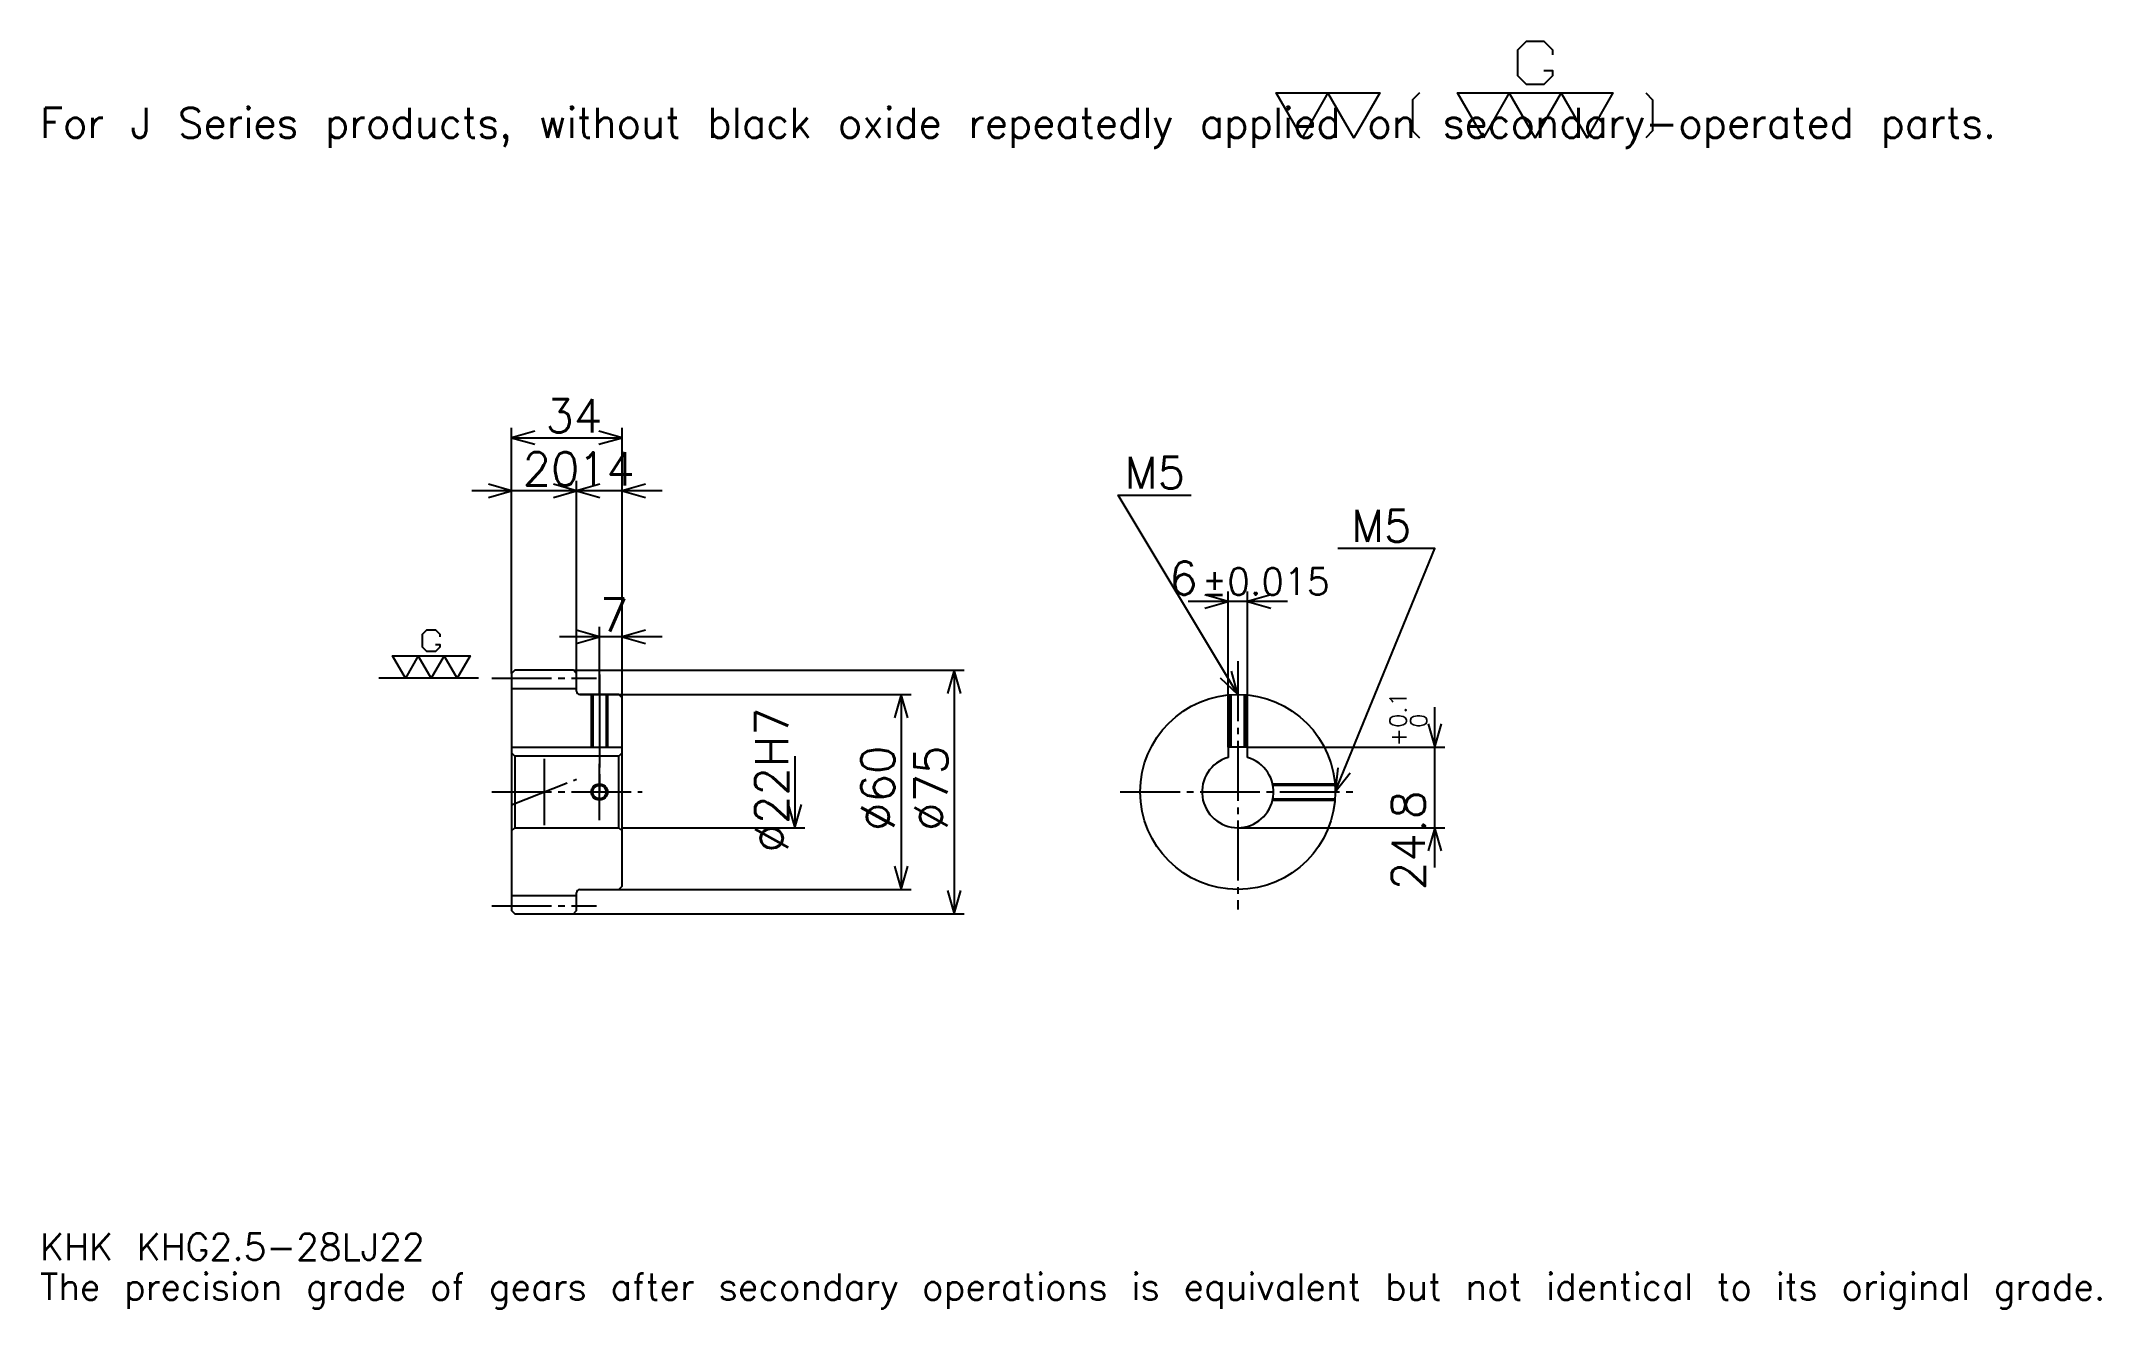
# Model space of a CAD drawing. Extents: x 21 to 654, y 7 to 398.
import ezdxf

# ---------------------------------------------------------------- set-up
doc = ezdxf.new("R2010")
doc.units = 0
doc.linetypes.add('DASHDOT', pattern=[24.521738, 18.391304, -2.043478, 2.043478, -2.043478])
doc.layers.get('0').update_dxf_attribs({"linetype": 'CONTINUOUS'})
doc.layers.add('DASHDOT', color=6, linetype='DASHDOT')
doc.styles.add('KANJI', font='TXT', dxfattribs={"bigfont": 'BIGFONT'})

msp = doc.modelspace()

# ---------------------------------------------------------------- linework, layer by layer
at = {"color": 5}
for p, q in [((165.521729, 204.043488), (165.521729, 278.630432)), ((165.521729, 275.565216), (199.521729, 275.565216)), ((199.521729, 204.043488), (199.521729, 278.630432)), ((185.521729, 204.043488), (185.521729, 262.282623)), ((197.782593, 259.217407), (153.260864, 259.217407)), ((211.782593, 259.217407), (173.260864, 259.217407)), ((385.913025, 180.343491), (385.913025, 228.217407)), ((391.913025, 180.343491), (391.913025, 228.217407)), ((404.173889, 225.152191), (373.652161, 225.152191)), ((192.521729, 204.043488), (192.521729, 217.326096)), ((211.782593, 214.26088), (180.260864, 214.26088)), ((165.521729, 203.043488), (165.521729, 204.043488)), ((184.521729, 204.043488), (199.521729, 204.043488)), ((185.521729, 203.043488), (185.521729, 204.043488)), ((192.521729, 196.543488), (192.521729, 204.043488)), ((192.521729, 196.543488), (192.521729, 204.043488)), ((199.521729, 204.043488), (304.760864, 204.043488)), ((199.521729, 195.543488), (199.521729, 204.043488)), ((301.695648, 204.043488), (301.695648, 129.043488)), ((186.521729, 196.543488), (199.521729, 196.543488)), ((199.521729, 196.543488), (288.413025, 196.543488)), ((285.347809, 196.543488), (285.347809, 136.543488)), ((449.565216, 143.282623), (449.565216, 192.604355)), ((252.652161, 177.543488), (252.652161, 155.543488)), ((391.913025, 180.343491), (452.630432, 180.343491)), ((199.521729, 155.543488), (255.717377, 155.543488)), ((388.913025, 155.543488), (452.630432, 155.543488)), ((186.521729, 136.543488), (199.521729, 136.543488)), ((199.521729, 136.543488), (288.413025, 136.543488)), ((184.521729, 129.043488), (199.521729, 129.043488)), ((199.521729, 129.043488), (304.760864, 129.043488))]:
    msp.add_line(p, q, dxfattribs=at)
at = {"color": 7}
for p, q in [((155.304337, 201.543488), (124.652161, 201.543488)), ((175.521729, 176.76088), (175.521729, 156.326096))]:
    msp.add_line(p, q, dxfattribs=at)
at = {"color": 4}
for p, q in [((165.521729, 198.418488), (185.521729, 198.418488)), ((165.521729, 180.343491), (199.521729, 180.343491)), ((166.521729, 177.543488), (166.521729, 155.543488)), ((198.521729, 177.543488), (199.521729, 178.543488)), ((198.521729, 155.543488), (199.521729, 154.543488)), ((165.521729, 134.668488), (185.521729, 134.668488))]:
    msp.add_line(p, q, dxfattribs=at)
at = {"color": 7}
for points in [[(483.078247, 388.546936), (485.734772, 388.546936), (485.734772, 386.953033), (483.078247, 384.296509), (477.765198, 384.296509), (475.108704, 386.953033), (475.108704, 394.922607), (477.765198, 397.579132), (483.078247, 397.579132), (485.734772, 394.922607), (485.734772, 393.328674)], [(408.695648, 367.82608), (400.726074, 381.639984), (432.60434, 381.639984), (424.634766, 367.82608), (416.665222, 381.639984), (408.695648, 367.82608)], [(444.824341, 381.639984), (442.699127, 379.514771), (442.699127, 369.951294), (444.824341, 367.82608)], [(464.482605, 367.82608), (456.513031, 381.639984), (504.330444, 381.639984), (496.36087, 367.82608), (488.391296, 381.639984), (480.421753, 367.82608), (472.452179, 381.639984), (464.482605, 367.82608)], [(514.425232, 381.639984), (516.550415, 379.514771), (516.550415, 369.951294), (514.425232, 367.82608)], [(142.123901, 211.903931), (143.452164, 211.903931), (143.452164, 211.106964), (142.123901, 209.778702), (139.467377, 209.778702), (138.139114, 211.106964), (138.139114, 215.091751), (139.467377, 216.420013), (142.123901, 216.420013), (143.452164, 215.091751), (143.452164, 214.2948)], [(132.82608, 201.543488), (128.841293, 208.450439), (152.749985, 208.450439), (148.765213, 201.543488), (144.780426, 208.450439), (140.795639, 201.543488), (136.810852, 208.450439), (132.82608, 201.543488)]]:
    msp.add_lwpolyline(points, dxfattribs=at)
at = {"color": 5}
for points in [[(172.673904, 277.608704), (165.521729, 275.565216), (172.673904, 273.521729)], [(192.369553, 273.521729), (199.521729, 275.565216), (192.369553, 277.608704)], [(158.369553, 257.17392), (165.521729, 259.217407), (158.369553, 261.260864)], [(178.369553, 257.17392), (185.521729, 259.217407), (178.369553, 261.260864)], [(192.673904, 261.260864), (185.521729, 259.217407), (192.673904, 257.17392)], [(206.673904, 261.260864), (199.521729, 259.217407), (206.673904, 257.17392)], [(388.913025, 196.543488), (352.130432, 257.847839), (374.608704, 257.847839)], [(418.913025, 166.543488), (449.565216, 241.5), (419.730408, 241.5)], [(378.760864, 223.108704), (385.913025, 225.152191), (378.760864, 227.195663)], [(399.065216, 227.195663), (391.913025, 225.152191), (399.065216, 223.108704)], [(185.369553, 212.217407), (192.521729, 214.26088), (185.369553, 216.304352)], [(206.673904, 216.304352), (199.521729, 214.26088), (206.673904, 212.217407)], [(303.739136, 196.891312), (301.695648, 204.043488), (299.652161, 196.891312)], [(383.481018, 201.625061), (388.913025, 196.543488), (386.985535, 203.727783)], [(287.391296, 189.391312), (285.347809, 196.543488), (283.304321, 189.391312)], [(447.521729, 187.495667), (449.565216, 180.343491), (451.608704, 187.495667)], [(419.72876, 173.936996), (418.913025, 166.543488), (423.511627, 172.39006)], [(250.608673, 162.695663), (252.652161, 155.543488), (254.695648, 162.695663)], [(451.608704, 148.391312), (449.565216, 155.543488), (447.521729, 148.391312)], [(283.304321, 143.695663), (285.347809, 136.543488), (287.391296, 143.695663)], [(299.652161, 136.195663), (301.695648, 129.043488), (303.739136, 136.195663)]]:
    msp.add_lwpolyline(points, dxfattribs=at)
at = {"color": 4}
for points in [[(185.521729, 197.543488), (185.521729, 203.043488), (184.521729, 204.043488), (166.521729, 204.043488), (165.521729, 203.043488), (165.521729, 154.543488)], [(186.521729, 136.543488), (198.521729, 136.543488), (199.521729, 137.543488), (199.521729, 195.543488), (198.521729, 196.543488), (186.521729, 196.543488)], [(190.021729, 196.543488), (190.021729, 180.343491)], [(190.456726, 196.543488), (190.456726, 180.343491)], [(194.586731, 196.543488), (194.586731, 180.343491)], [(195.021729, 196.543488), (195.021729, 180.343491)], [(386.413025, 180.343491), (386.413025, 196.439148)], [(386.848022, 180.343491), (386.848022, 196.472336)], [(390.978027, 180.343491), (390.978027, 196.472336)], [(391.413025, 180.343491), (391.413025, 196.439148)], [(165.521729, 154.543488), (166.521729, 155.543488), (198.521729, 155.543488), (198.521729, 177.543488), (166.521729, 177.543488), (165.521729, 178.543488)], [(391.913025, 177.126495), (391.913025, 180.343491), (385.913025, 180.343491), (385.913025, 177.126495)], [(399.625183, 169.043488), (418.808685, 169.043488)], [(399.717468, 168.60849), (418.841888, 168.60849)], [(399.625183, 164.043488), (418.808685, 164.043488)], [(399.717468, 164.478485), (418.841888, 164.478485)], [(165.521729, 154.543488), (165.521729, 130.043488), (166.521729, 129.043488), (184.521729, 129.043488), (185.521729, 130.043488), (185.521729, 135.543488)]]:
    msp.add_lwpolyline(points, dxfattribs=at)
for centre, radius in [((388.913025, 166.543488), 30), ((192.521729, 166.543488), 2.065)]:
    msp.add_circle(centre, radius, dxfattribs=at)
at = {"color": 7}
msp.add_circle((192.521729, 166.543488), 2.5, dxfattribs=at)
at = {"color": 4}
for centre, radius, start, end in [((186.521729, 197.543488), 1, 180, 270), ((388.913025, 166.543488), 11, 105.826620886, 74.173379114), ((186.521729, 135.543488), 1, 90, 180)]:
    msp.add_arc(centre, radius, start, end, dxfattribs=at)
at = {"layer": 'DASHDOT', "color": 7}
for p, q in [((388.913025, 206.76088), (388.913025, 130.413055)), ((159.391296, 201.543488), (191.652161, 201.543488)), ((192.521729, 196.543488), (192.521729, 166.543488)), ((159.391296, 166.543488), (205.652161, 166.543488)), ((165.521729, 162.604385), (185.521729, 170.48259)), ((352.782593, 166.543488), (425.043457, 166.543488)), ((159.391296, 131.543488), (191.652161, 131.543488))]:
    msp.add_line(p, q, dxfattribs=at)
for points in [[(192.521729, 202.67392), (192.521729, 174.213058)], [(192.521729, 157.913055), (192.521729, 175.17392)], [(183.891296, 166.543488), (201.152161, 166.543488)]]:
    msp.add_lwpolyline(points, dxfattribs=at)

# ---------------------------------------------------------------- texts
at = {"color": 7, "style": 'KANJI'}
for s, height, p in [('For J Series products, without black oxide repeatedly applied on secondary-operated parts.', 9.195652, (20.434782, 367.82608)), ('34', 10.217391, (175.880432, 277.200012)), ('20', 10.217391, (168.880417, 260.852173)), ('14', 10.217391, (185.880432, 260.852173)), ('M5', 9.808696, (354.173889, 259.891296)), ('M5', 9.808696, (423.817383, 243.543488)), ('6', 10.217391, (367.822327, 227.195663)), ('%%p0.015', 8.173913, (377.936279, 227.195663)), ('7', 10.217391, (192.70108, 215.89566)), ('KHK KHG2.5-28LJ22', 8.173913, (20.434782, 22.47826)), ('The precision grade of gears after secondary operations is equivalent but not identical to its original grade.', 8.173913, (20.434782, 10.217391))]:
    msp.add_text(s, height=height, dxfattribs=at).set_placement(p)
for s, height, p in [('%%c22H7', 10.217391, (250.608673, 147.896744)), ('0.1', 5.108696, (440.778259, 186.276703)), ('+', 5.108696, (440.778259, 180.554962)), ('0', 5.108696, (447.113037, 186.276703)), ('%%c60', 10.217391, (283.304321, 154.538055)), ('%%c75', 10.217391, (299.652161, 154.538055)), ('24.8', 10.217391, (446.5, 136.330048))]:
    msp.add_text(s, height=height, rotation=90, dxfattribs=at).set_placement(p)

doc.saveas('drawing.dxf')
